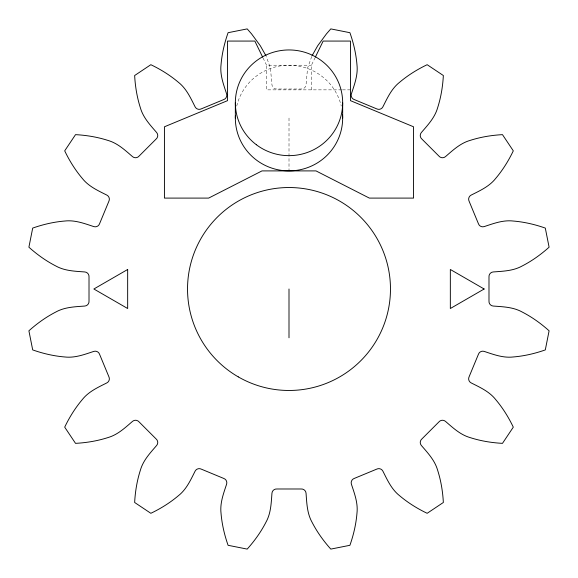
<?xml version="1.0" encoding="UTF-8"?>
<svg xmlns="http://www.w3.org/2000/svg" width="578" height="578" viewBox="0 0 578 578"><rect width="100%" height="100%" fill="white"/><g stroke="black" fill="none" stroke-linecap="round" stroke-linejoin="round"><path stroke-width="0.43" stroke-dasharray="2.89 2.17" d="M311.73 56.536L307.568 68.096L306.044 84.814A4.595 4.595 0 0 1 301.08 89.012L276.92 89.012A4.595 4.595 0 0 1 271.956 84.814L270.432 68.096L266.27 56.536M311.441 89.857L311.441 65.206L314.952 57.966M263.048 57.966L266.559 65.206L311.441 65.206M341.598 89.857L266.559 89.857L266.559 65.206M342.487 89.857L350.47 89.857M289.007 118.057L289.007 170.004M236.742 106.056A53.66 52.844 0 0 1 289.007 65.206A53.66 52.844 0 0 1 341.266 106.056"/><path stroke-width="0.87" d="M235.34 118.057L235.347 102.797M342.667 118.057L342.675 102.797M315.342 57.164L323.145 41.067L350.47 41.067L350.47 100.651L413.566 126.792L413.566 198.095L369.349 198.095L316 170.9L262 170.9L208.644 198.095L164.427 198.095L164.427 126.792L227.53 100.651L227.53 41.067L254.847 41.067L262.658 57.164M312.041 55.777L317.69 45.77L326.454 33.878L330.804 28.9L349.914 32.7C353.548 43.032 356.062 53.783 356.966 64.714C358.158 74.858 354.502 84.381 351.395 93.831A4.595 4.595 0 0 0 354.372 99.611L376.69 108.859A4.595 4.595 0 0 0 382.882 106.879C387.368 98 391.516 88.672 399.535 82.343C407.902 75.256 417.28 69.432 427.156 64.7L443.355 75.523C442.762 86.462 440.971 97.35 437.625 107.79C434.844 117.623 427.821 125.029 421.333 132.564A4.595 4.595 0 0 0 421.875 139.045L438.955 156.125A4.595 4.595 0 0 0 445.436 156.667C452.971 150.179 460.377 143.156 470.21 140.375C480.65 137.029 491.538 135.238 502.477 134.645L513.3 150.844C508.568 160.72 502.744 170.098 495.657 178.465C489.328 186.484 480 190.632 471.121 195.118A4.595 4.595 0 0 0 469.141 201.31L478.389 223.628A4.595 4.595 0 0 0 484.169 226.605C493.619 223.498 503.142 219.842 513.286 221.034C524.217 221.938 534.968 224.452 545.3 228.086L549.1 247.196C540.943 254.508 531.977 260.945 522.223 265.959C513.307 270.945 503.106 271.212 493.186 271.956A4.595 4.595 0 0 0 488.988 276.92L488.988 301.08A4.595 4.595 0 0 0 493.186 306.044C503.106 306.788 513.307 307.055 522.223 312.041C531.977 317.055 540.943 323.492 549.1 330.804L545.3 349.914C534.968 353.548 524.217 356.062 513.286 356.966C503.142 358.158 493.619 354.502 484.169 351.395A4.595 4.595 0 0 0 478.389 354.372L469.141 376.69A4.595 4.595 0 0 0 471.121 382.882C480 387.368 489.328 391.516 495.657 399.535C502.744 407.902 508.568 417.28 513.3 427.156L502.477 443.355C491.538 442.762 480.65 440.971 470.21 437.625C460.377 434.844 452.971 427.821 445.436 421.333A4.595 4.595 0 0 0 438.955 421.875L421.875 438.955A4.595 4.595 0 0 0 421.333 445.436C427.821 452.971 434.844 460.377 437.625 470.21C440.971 480.65 442.762 491.538 443.355 502.477L427.156 513.3C417.28 508.568 407.902 502.744 399.535 495.657C391.516 489.328 387.368 480 382.882 471.121A4.595 4.595 0 0 0 376.69 469.141L354.372 478.389A4.595 4.595 0 0 0 351.395 484.169C354.502 493.619 358.158 503.142 356.966 513.286C356.062 524.217 353.548 534.968 349.914 545.3L330.804 549.1C323.492 540.943 317.055 531.977 312.041 522.223C307.055 513.307 306.788 503.106 306.044 493.186A4.595 4.595 0 0 0 301.08 488.988L276.92 488.988A4.595 4.595 0 0 0 271.956 493.186C271.212 503.106 270.945 513.307 265.959 522.223C260.945 531.977 254.508 540.943 247.196 549.1L228.086 545.3C224.452 534.968 221.938 524.217 221.034 513.286C219.842 503.142 223.498 493.619 226.605 484.169A4.595 4.595 0 0 0 223.628 478.389L201.31 469.141A4.595 4.595 0 0 0 195.118 471.121C190.632 480 186.484 489.328 178.465 495.657C170.098 502.744 160.72 508.568 150.844 513.3L134.645 502.477C135.238 491.538 137.029 480.65 140.375 470.21C143.156 460.377 150.179 452.971 156.667 445.436A4.595 4.595 0 0 0 156.125 438.955L139.045 421.875A4.595 4.595 0 0 0 132.564 421.333C125.029 427.821 117.623 434.844 107.79 437.625C97.35 440.971 86.462 442.762 75.523 443.355L64.7 427.156C69.432 417.28 75.256 407.902 82.343 399.535C88.672 391.516 98 387.368 106.879 382.882A4.595 4.595 0 0 0 108.859 376.69L99.611 354.372A4.595 4.595 0 0 0 93.831 351.395C84.381 354.502 74.858 358.158 64.714 356.966C53.783 356.062 43.032 353.548 32.7 349.914L28.9 330.804C37.057 323.492 46.023 317.055 55.777 312.041C64.693 307.055 74.894 306.788 84.814 306.044A4.595 4.595 0 0 0 89.012 301.08L89.012 276.92A4.595 4.595 0 0 0 84.814 271.956C74.894 271.212 64.693 270.945 55.777 265.959C46.023 260.945 37.057 254.508 28.9 247.196L32.7 228.086C43.032 224.452 53.783 221.938 64.714 221.034C74.858 219.842 84.381 223.498 93.831 226.605A4.595 4.595 0 0 0 99.611 223.628L108.859 201.31A4.595 4.595 0 0 0 106.879 195.118C98 190.632 88.672 186.484 82.343 178.465C75.256 170.098 69.432 160.72 64.7 150.844L75.523 134.645C86.462 135.238 97.35 137.029 107.79 140.375C117.623 143.156 125.029 150.179 132.564 156.667A4.595 4.595 0 0 0 139.045 156.125L156.125 139.045A4.595 4.595 0 0 0 156.667 132.564C150.179 125.029 143.156 117.623 140.375 107.79C137.029 97.35 135.238 86.462 134.645 75.523L150.844 64.7C160.72 69.432 170.098 75.256 178.465 82.343C186.484 88.672 190.632 98 195.118 106.879A4.595 4.595 0 0 0 201.31 108.859L223.628 99.611A4.595 4.595 0 0 0 226.605 93.831C223.498 84.381 219.842 74.858 221.034 64.714C221.938 53.783 224.452 43.032 228.086 32.7L247.196 28.9L251.546 33.878L260.31 45.77L265.959 55.777M289 289L289 337.783M342.552 114.603A53.66 52.844 0 0 1 289.441 170.9A53.66 52.844 0 0 1 235.405 115.463M127.659 269.485L93.86 289L127.659 308.515L127.659 269.485M484.14 289L450.341 308.515L450.341 269.485L484.14 289M256.343 144.724A53.66 52.844 0 0 0 342.212 109.697A53.66 52.844 0 0 0 268.474 53.971A53.66 52.844 0 0 0 256.343 144.724M238.266 376.878A101.475 101.475 0 0 0 390.475 289A101.475 101.475 0 0 0 238.266 201.122A101.475 101.475 0 0 0 238.266 376.878"/></g></svg>
